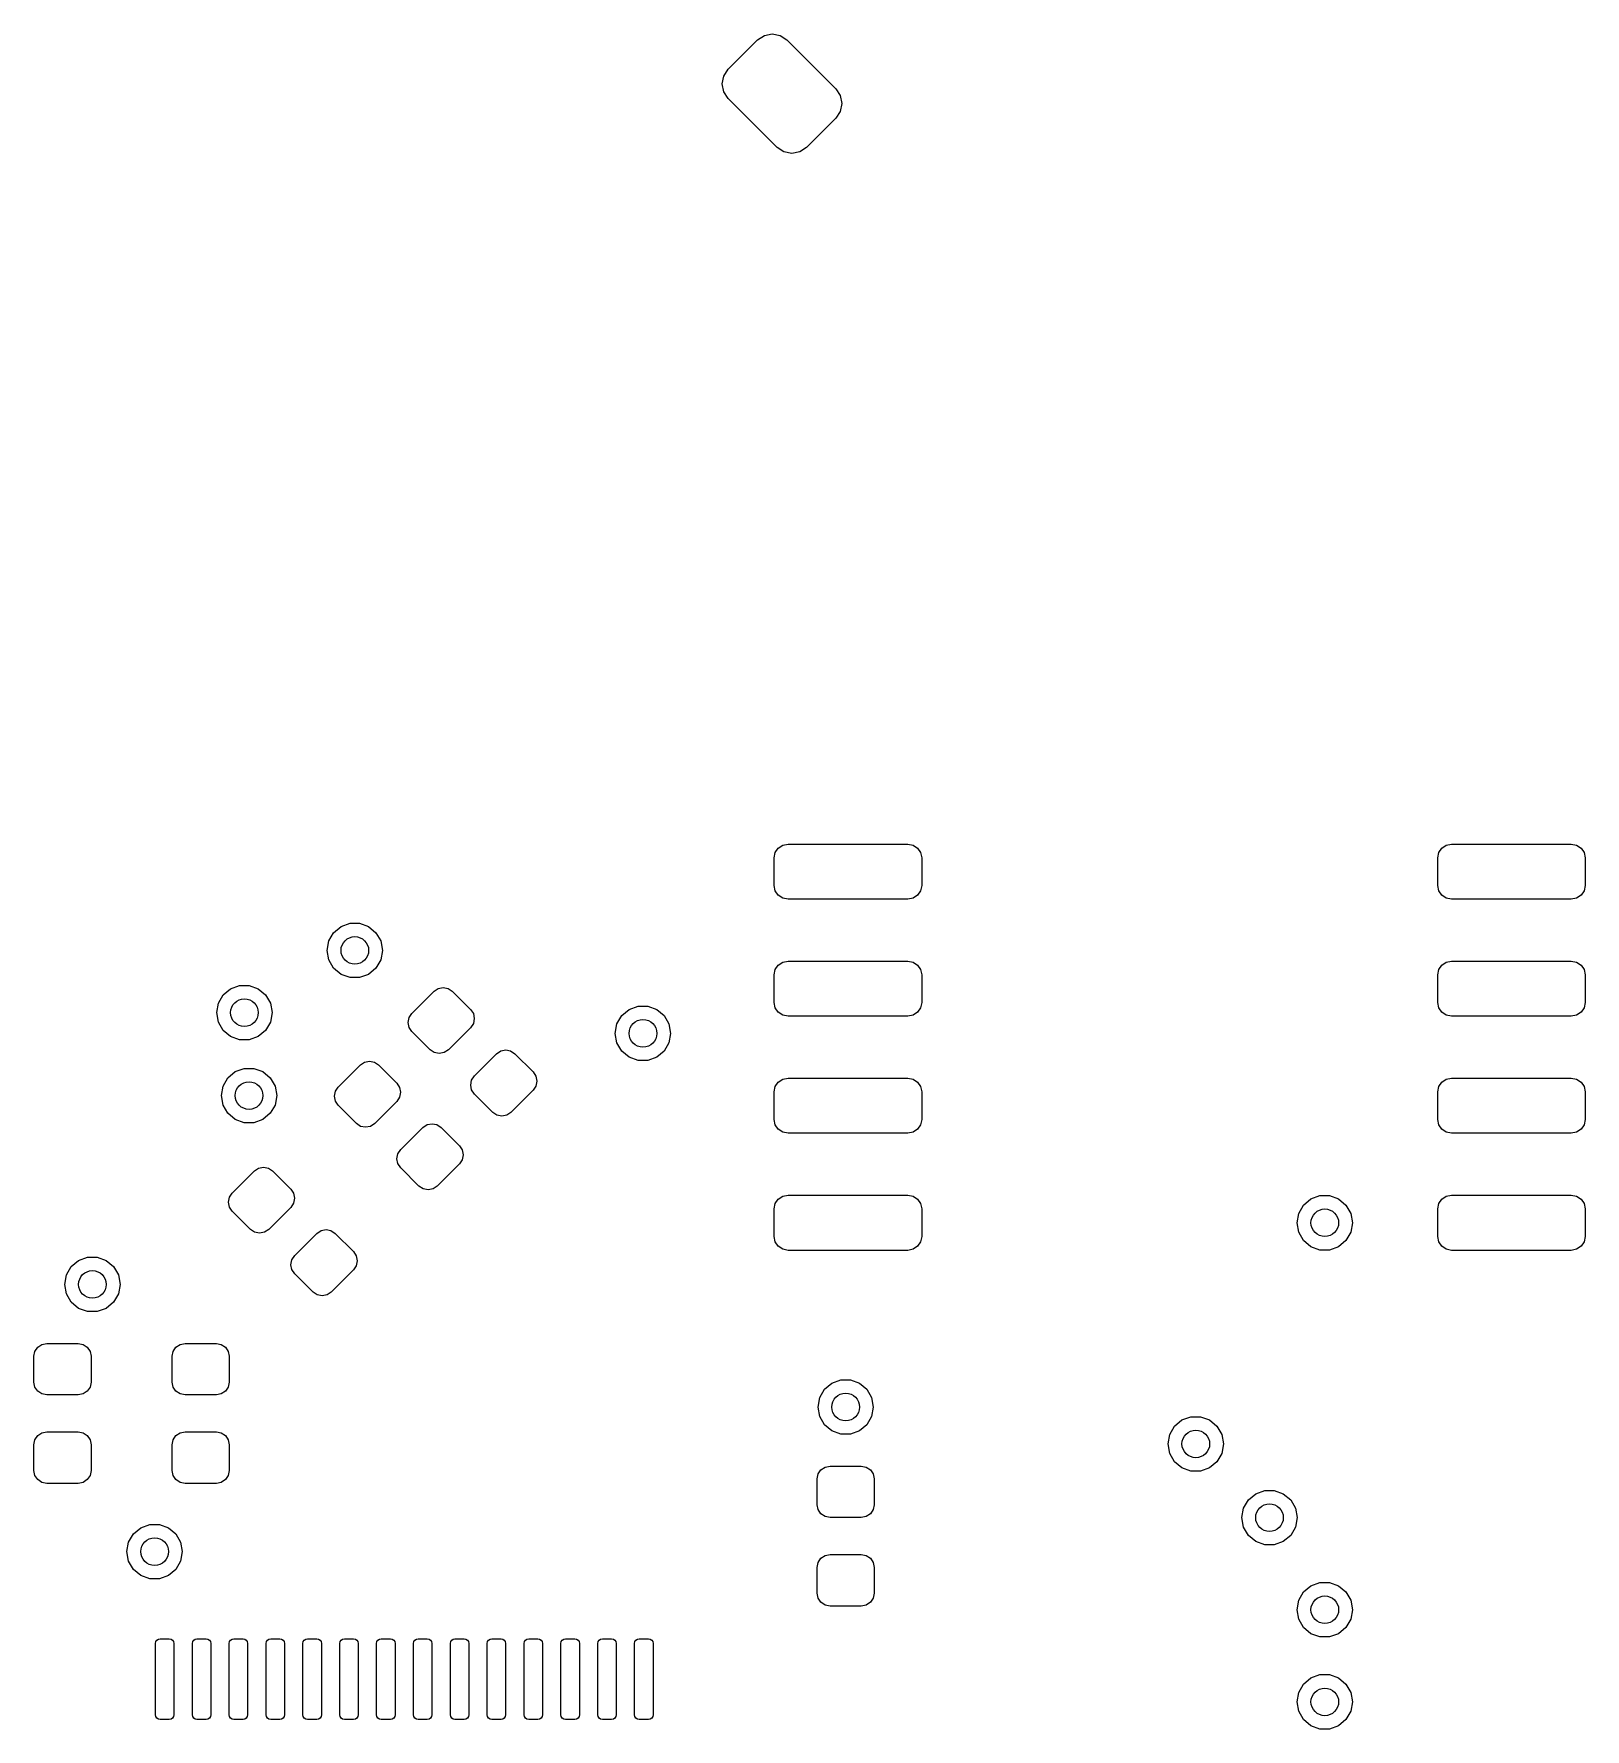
# Model space of a CAD drawing. Extents: x 101 to 518, y -308 to -134.
# Drawn here: x 456.2 to 473.03, y -221.39 to -202.99 of the extents above; entities that cross this region are included whole.
import ezdxf

# ---------------------------------------------------------------- set-up
doc = ezdxf.new("R2010")
doc.units = 0
doc.layers.add('BLACK', color=7, linetype='CONTINUOUS')

msp = doc.modelspace()

# ---------------------------------------------------------------- linework, layer by layer
at = {"layer": 'BLACK', "linetype": 'CONTINUOUS'}
for p, q in [((463.736128, -203.376174), (464.054326, -203.057976)), ((464.054326, -203.057976), (464.127321, -203.009202)), ((464.127321, -203.009202), (464.213425, -202.992075)), ((464.213425, -202.992075), (464.299529, -203.009202)), ((464.299529, -203.009202), (464.372524, -203.057976)), ((464.372524, -203.057976), (464.902854, -203.588306)), ((463.670227, -203.535273), (463.687354, -203.449169)), ((463.687354, -203.449169), (463.736128, -203.376174)), ((463.687354, -203.621377), (463.670227, -203.535273)), ((463.736128, -203.694372), (463.687354, -203.621377)), ((464.902854, -203.588306), (464.951628, -203.661301)), ((464.951628, -203.661301), (464.968755, -203.747405)), ((464.266458, -204.224702), (463.736128, -203.694372)), ((464.951628, -203.833509), (464.902854, -203.906504)), ((464.968755, -203.747405), (464.951628, -203.833509)), ((464.902854, -203.906504), (464.584656, -204.224702)), ((464.339453, -204.273476), (464.266458, -204.224702)), ((464.584656, -204.224702), (464.511661, -204.273476)), ((464.425557, -204.290603), (464.339453, -204.273476)), ((464.511661, -204.273476), (464.425557, -204.290603)), ((464.23474, -211.93526), (464.246158, -211.877857)), ((464.23474, -212.23526), (464.23474, -211.93526)), ((464.246158, -211.877857), (464.278674, -211.829194)), ((464.278674, -211.829194), (464.327337, -211.796678)), ((464.327337, -211.796678), (464.38474, -211.78526)), ((464.38474, -211.78526), (465.68474, -211.78526)), ((465.68474, -211.78526), (465.742143, -211.796678)), ((465.742143, -211.796678), (465.790806, -211.829194)), ((465.790806, -211.829194), (465.823322, -211.877857)), ((465.823322, -211.877857), (465.83474, -211.93526)), ((465.83474, -211.93526), (465.83474, -212.23526)), ((471.43474, -211.93526), (471.446158, -211.877857)), ((471.43474, -212.23526), (471.43474, -211.93526)), ((471.446158, -211.877857), (471.478674, -211.829194)), ((471.478674, -211.829194), (471.527337, -211.796678)), ((471.527337, -211.796678), (471.58474, -211.78526)), ((471.58474, -211.78526), (472.88474, -211.78526)), ((472.88474, -211.78526), (472.942143, -211.796678)), ((472.942143, -211.796678), (472.990806, -211.829194)), ((472.990806, -211.829194), (473.023322, -211.877857)), ((473.023322, -211.877857), (473.03474, -211.93526)), ((473.03474, -211.93526), (473.03474, -212.23526)), ((464.246158, -212.292663), (464.23474, -212.23526)), ((464.278674, -212.341326), (464.246158, -212.292663)), ((465.823322, -212.292663), (465.790806, -212.341326)), ((465.83474, -212.23526), (465.823322, -212.292663)), ((471.446158, -212.292663), (471.43474, -212.23526)), ((471.478674, -212.341326), (471.446158, -212.292663)), ((473.023322, -212.292663), (472.990806, -212.341326)), ((473.03474, -212.23526), (473.023322, -212.292663)), ((464.327337, -212.373842), (464.278674, -212.341326)), ((464.38474, -212.38526), (464.327337, -212.373842)), ((465.68474, -212.38526), (464.38474, -212.38526)), ((465.742143, -212.373842), (465.68474, -212.38526)), ((465.790806, -212.341326), (465.742143, -212.373842)), ((471.527337, -212.373842), (471.478674, -212.341326)), ((471.58474, -212.38526), (471.527337, -212.373842)), ((472.88474, -212.38526), (471.58474, -212.38526)), ((472.942143, -212.373842), (472.88474, -212.38526)), ((472.990806, -212.341326), (472.942143, -212.373842)), ((459.452835, -212.747424), (459.532648, -212.680452)), ((459.532648, -212.680452), (459.630554, -212.644818)), ((459.630554, -212.644818), (459.734742, -212.644818)), ((459.734742, -212.644818), (459.832648, -212.680452)), ((459.832648, -212.680452), (459.912461, -212.747424)), ((459.382648, -212.94026), (459.40074, -212.837654)), ((459.40074, -212.837654), (459.452835, -212.747424)), ((459.912461, -212.747424), (459.964556, -212.837654)), ((459.964556, -212.837654), (459.982648, -212.94026)), ((459.40074, -213.042866), (459.382648, -212.94026)), ((459.452835, -213.133096), (459.40074, -213.042866)), ((459.964556, -213.042866), (459.912461, -213.133096)), ((459.982648, -212.94026), (459.964556, -213.042866)), ((464.278674, -213.099194), (464.327337, -213.066678)), ((464.327337, -213.066678), (464.38474, -213.05526)), ((464.38474, -213.05526), (465.68474, -213.05526)), ((465.68474, -213.05526), (465.742143, -213.066678)), ((465.742143, -213.066678), (465.790806, -213.099194)), ((471.478674, -213.099194), (471.527337, -213.066678)), ((471.527337, -213.066678), (471.58474, -213.05526)), ((471.58474, -213.05526), (472.88474, -213.05526)), ((472.88474, -213.05526), (472.942143, -213.066678)), ((472.942143, -213.066678), (472.990806, -213.099194)), ((459.532648, -213.200068), (459.452835, -213.133096)), ((459.630554, -213.235702), (459.532648, -213.200068)), ((459.734742, -213.235702), (459.630554, -213.235702)), ((459.832648, -213.200068), (459.734742, -213.235702)), ((459.912461, -213.133096), (459.832648, -213.200068)), ((464.23474, -213.20526), (464.246158, -213.147857)), ((464.23474, -213.50526), (464.23474, -213.20526)), ((464.246158, -213.147857), (464.278674, -213.099194)), ((465.790806, -213.099194), (465.823322, -213.147857)), ((465.823322, -213.147857), (465.83474, -213.20526)), ((465.83474, -213.20526), (465.83474, -213.50526)), ((471.43474, -213.20526), (471.446158, -213.147857)), ((471.43474, -213.50526), (471.43474, -213.20526)), ((471.446158, -213.147857), (471.478674, -213.099194)), ((472.990806, -213.099194), (473.023322, -213.147857)), ((473.023322, -213.147857), (473.03474, -213.20526)), ((473.03474, -213.20526), (473.03474, -213.50526)), ((458.202832, -213.512654), (458.254927, -213.422424)), ((458.254927, -213.422424), (458.33474, -213.355452)), ((458.33474, -213.355452), (458.432646, -213.319818)), ((458.432646, -213.319818), (458.536834, -213.319818)), ((458.536834, -213.319818), (458.63474, -213.355452)), ((458.63474, -213.355452), (458.714553, -213.422424)), ((458.714553, -213.422424), (458.766648, -213.512654)), ((460.302131, -213.623067), (460.542547, -213.382651)), ((460.542547, -213.382651), (460.587967, -213.352303)), ((460.587967, -213.352303), (460.641542, -213.341646)), ((460.641542, -213.341646), (460.695118, -213.352303)), ((460.695118, -213.352303), (460.740537, -213.382651)), ((460.740537, -213.382651), (460.938527, -213.580641)), ((458.18474, -213.61526), (458.202832, -213.512654)), ((458.202832, -213.717866), (458.18474, -213.61526)), ((458.766648, -213.512654), (458.78474, -213.61526)), ((458.78474, -213.61526), (458.766648, -213.717866)), ((460.938527, -213.580641), (460.968875, -213.62606)), ((462.579927, -213.647424), (462.65974, -213.580452)), ((462.65974, -213.580452), (462.757646, -213.544818)), ((462.757646, -213.544818), (462.861834, -213.544818)), ((462.861834, -213.544818), (462.95974, -213.580452)), ((462.95974, -213.580452), (463.039553, -213.647424)), ((464.246158, -213.562663), (464.23474, -213.50526)), ((464.278674, -213.611326), (464.246158, -213.562663)), ((464.327337, -213.643842), (464.278674, -213.611326)), ((465.790806, -213.611326), (465.742143, -213.643842)), ((465.823322, -213.562663), (465.790806, -213.611326)), ((465.83474, -213.50526), (465.823322, -213.562663)), ((471.446158, -213.562663), (471.43474, -213.50526)), ((471.478674, -213.611326), (471.446158, -213.562663)), ((471.527337, -213.643842), (471.478674, -213.611326)), ((472.990806, -213.611326), (472.942143, -213.643842)), ((473.023322, -213.562663), (472.990806, -213.611326)), ((473.03474, -213.50526), (473.023322, -213.562663)), ((458.254927, -213.808096), (458.202832, -213.717866)), ((458.766648, -213.717866), (458.714553, -213.808096)), ((460.261126, -213.722062), (460.271783, -213.668487)), ((460.271783, -213.775638), (460.261126, -213.722062)), ((460.271783, -213.668487), (460.302131, -213.623067)), ((460.302131, -213.821057), (460.271783, -213.775638)), ((460.938527, -213.778631), (460.698111, -214.019047)), ((460.968875, -213.733211), (460.938527, -213.778631)), ((460.968875, -213.62606), (460.979532, -213.679636)), ((460.979532, -213.679636), (460.968875, -213.733211)), ((462.50974, -213.84026), (462.527832, -213.737654)), ((462.527832, -213.737654), (462.579927, -213.647424)), ((463.039553, -213.647424), (463.091648, -213.737654)), ((463.091648, -213.737654), (463.10974, -213.84026)), ((464.38474, -213.65526), (464.327337, -213.643842)), ((465.68474, -213.65526), (464.38474, -213.65526)), ((465.742143, -213.643842), (465.68474, -213.65526)), ((471.58474, -213.65526), (471.527337, -213.643842)), ((472.88474, -213.65526), (471.58474, -213.65526)), ((472.942143, -213.643842), (472.88474, -213.65526)), ((458.33474, -213.875068), (458.254927, -213.808096)), ((458.432646, -213.910702), (458.33474, -213.875068)), ((458.536834, -213.910702), (458.432646, -213.910702)), ((458.63474, -213.875068), (458.536834, -213.910702)), ((458.714553, -213.808096), (458.63474, -213.875068)), ((460.500121, -214.019047), (460.302131, -213.821057)), ((462.527832, -213.942866), (462.50974, -213.84026)), ((462.579927, -214.033096), (462.527832, -213.942866)), ((463.091648, -213.942866), (463.039553, -214.033096)), ((463.10974, -213.84026), (463.091648, -213.942866)), ((459.742547, -214.182651), (459.787967, -214.152303)), ((459.787967, -214.152303), (459.841542, -214.141646)), ((459.841542, -214.141646), (459.895118, -214.152303)), ((459.895118, -214.152303), (459.940537, -214.182651)), ((460.54554, -214.049395), (460.500121, -214.019047)), ((460.599116, -214.060052), (460.54554, -214.049395)), ((460.652691, -214.049395), (460.599116, -214.060052)), ((460.698111, -214.019047), (460.652691, -214.049395)), ((460.980953, -214.301889), (461.221369, -214.061473)), ((461.221369, -214.061473), (461.266789, -214.031125)), ((461.266789, -214.031125), (461.320364, -214.020468)), ((461.320364, -214.020468), (461.37394, -214.031125)), ((461.37394, -214.031125), (461.419359, -214.061473)), ((461.419359, -214.061473), (461.617349, -214.259463)), ((462.65974, -214.100068), (462.579927, -214.033096)), ((462.757646, -214.135702), (462.65974, -214.100068)), ((462.861834, -214.135702), (462.757646, -214.135702)), ((462.95974, -214.100068), (462.861834, -214.135702)), ((463.039553, -214.033096), (462.95974, -214.100068)), ((458.252832, -214.412654), (458.304927, -214.322424)), ((458.304927, -214.322424), (458.38474, -214.255452)), ((458.38474, -214.255452), (458.482646, -214.219818)), ((458.482646, -214.219818), (458.586834, -214.219818)), ((458.586834, -214.219818), (458.68474, -214.255452)), ((458.68474, -214.255452), (458.764553, -214.322424)), ((458.764553, -214.322424), (458.816648, -214.412654)), ((459.502131, -214.423067), (459.742547, -214.182651)), ((459.940537, -214.182651), (460.138527, -214.380641)), ((460.939948, -214.400884), (460.950605, -214.347309)), ((460.950605, -214.347309), (460.980953, -214.301889)), ((461.617349, -214.259463), (461.647697, -214.304882)), ((461.647697, -214.304882), (461.658354, -214.358458)), ((464.278674, -214.369194), (464.327337, -214.336678)), ((464.327337, -214.336678), (464.38474, -214.32526)), ((464.38474, -214.32526), (465.68474, -214.32526)), ((465.68474, -214.32526), (465.742143, -214.336678)), ((465.742143, -214.336678), (465.790806, -214.369194)), ((471.478674, -214.369194), (471.527337, -214.336678)), ((471.527337, -214.336678), (471.58474, -214.32526)), ((471.58474, -214.32526), (472.88474, -214.32526)), ((472.88474, -214.32526), (472.942143, -214.336678)), ((472.942143, -214.336678), (472.990806, -214.369194)), ((458.23474, -214.51526), (458.252832, -214.412654)), ((458.252832, -214.617866), (458.23474, -214.51526)), ((458.816648, -214.412654), (458.83474, -214.51526)), ((458.83474, -214.51526), (458.816648, -214.617866)), ((459.461126, -214.522062), (459.471783, -214.468487)), ((459.471783, -214.575638), (459.461126, -214.522062)), ((459.471783, -214.468487), (459.502131, -214.423067)), ((460.138527, -214.380641), (460.168875, -214.42606)), ((460.168875, -214.533211), (460.138527, -214.578631)), ((460.168875, -214.42606), (460.179532, -214.479636)), ((460.179532, -214.479636), (460.168875, -214.533211)), ((460.950605, -214.45446), (460.939948, -214.400884)), ((460.980953, -214.499879), (460.950605, -214.45446)), ((461.178943, -214.697869), (460.980953, -214.499879)), ((461.617349, -214.457453), (461.376933, -214.697869)), ((461.647697, -214.412033), (461.617349, -214.457453)), ((461.658354, -214.358458), (461.647697, -214.412033)), ((464.23474, -214.47526), (464.246158, -214.417857)), ((464.23474, -214.77526), (464.23474, -214.47526)), ((464.246158, -214.417857), (464.278674, -214.369194)), ((465.790806, -214.369194), (465.823322, -214.417857)), ((465.823322, -214.417857), (465.83474, -214.47526)), ((465.83474, -214.47526), (465.83474, -214.77526)), ((471.43474, -214.47526), (471.446158, -214.417857)), ((471.43474, -214.77526), (471.43474, -214.47526)), ((471.446158, -214.417857), (471.478674, -214.369194)), ((472.990806, -214.369194), (473.023322, -214.417857)), ((473.023322, -214.417857), (473.03474, -214.47526)), ((473.03474, -214.47526), (473.03474, -214.77526)), ((458.304927, -214.708096), (458.252832, -214.617866)), ((458.38474, -214.775068), (458.304927, -214.708096)), ((458.764553, -214.708096), (458.68474, -214.775068)), ((458.816648, -214.617866), (458.764553, -214.708096)), ((459.502131, -214.621057), (459.471783, -214.575638)), ((459.700121, -214.819047), (459.502131, -214.621057)), ((460.138527, -214.578631), (459.898111, -214.819047)), ((461.224362, -214.728217), (461.178943, -214.697869)), ((461.376933, -214.697869), (461.331513, -214.728217)), ((458.482646, -214.810702), (458.38474, -214.775068)), ((458.586834, -214.810702), (458.482646, -214.810702)), ((458.68474, -214.775068), (458.586834, -214.810702)), ((459.74554, -214.849395), (459.700121, -214.819047)), ((459.799116, -214.860052), (459.74554, -214.849395)), ((459.852691, -214.849395), (459.799116, -214.860052)), ((459.898111, -214.819047), (459.852691, -214.849395)), ((460.180953, -215.101889), (460.421369, -214.861473)), ((460.421369, -214.861473), (460.466789, -214.831125)), ((460.466789, -214.831125), (460.520364, -214.820468)), ((460.520364, -214.820468), (460.57394, -214.831125)), ((460.57394, -214.831125), (460.619359, -214.861473)), ((460.619359, -214.861473), (460.817349, -215.059463)), ((461.277938, -214.738874), (461.224362, -214.728217)), ((461.331513, -214.728217), (461.277938, -214.738874)), ((464.246158, -214.832663), (464.23474, -214.77526)), ((464.278674, -214.881326), (464.246158, -214.832663)), ((464.327337, -214.913842), (464.278674, -214.881326)), ((465.790806, -214.881326), (465.742143, -214.913842)), ((465.823322, -214.832663), (465.790806, -214.881326)), ((465.83474, -214.77526), (465.823322, -214.832663)), ((471.446158, -214.832663), (471.43474, -214.77526)), ((471.478674, -214.881326), (471.446158, -214.832663)), ((471.527337, -214.913842), (471.478674, -214.881326)), ((472.990806, -214.881326), (472.942143, -214.913842)), ((473.023322, -214.832663), (472.990806, -214.881326)), ((473.03474, -214.77526), (473.023322, -214.832663)), ((460.817349, -215.059463), (460.847697, -215.104882)), ((464.38474, -214.92526), (464.327337, -214.913842)), ((465.68474, -214.92526), (464.38474, -214.92526)), ((465.742143, -214.913842), (465.68474, -214.92526)), ((471.58474, -214.92526), (471.527337, -214.913842)), ((472.88474, -214.92526), (471.58474, -214.92526)), ((472.942143, -214.913842), (472.88474, -214.92526)), ((460.139948, -215.200884), (460.150605, -215.147309)), ((460.150605, -215.25446), (460.139948, -215.200884)), ((460.150605, -215.147309), (460.180953, -215.101889)), ((460.180953, -215.299879), (460.150605, -215.25446)), ((460.817349, -215.257453), (460.576933, -215.497869)), ((460.847697, -215.212033), (460.817349, -215.257453)), ((460.847697, -215.104882), (460.858354, -215.158458)), ((460.858354, -215.158458), (460.847697, -215.212033)), ((458.352131, -215.573067), (458.592547, -215.332651)), ((458.592547, -215.332651), (458.637967, -215.302303)), ((458.637967, -215.302303), (458.691542, -215.291646)), ((458.691542, -215.291646), (458.745118, -215.302303)), ((458.745118, -215.302303), (458.790537, -215.332651)), ((458.790537, -215.332651), (458.988527, -215.530641)), ((460.378943, -215.497869), (460.180953, -215.299879)), ((458.311126, -215.672062), (458.321783, -215.618487)), ((458.321783, -215.618487), (458.352131, -215.573067)), ((458.988527, -215.530641), (459.018875, -215.57606)), ((459.018875, -215.57606), (459.029532, -215.629636)), ((459.029532, -215.629636), (459.018875, -215.683211)), ((460.424362, -215.528217), (460.378943, -215.497869)), ((460.477938, -215.538874), (460.424362, -215.528217)), ((460.531513, -215.528217), (460.477938, -215.538874)), ((460.576933, -215.497869), (460.531513, -215.528217)), ((464.246158, -215.687857), (464.278674, -215.639194)), ((464.278674, -215.639194), (464.327337, -215.606678)), ((464.327337, -215.606678), (464.38474, -215.59526)), ((464.38474, -215.59526), (465.68474, -215.59526)), ((465.68474, -215.59526), (465.742143, -215.606678)), ((465.742143, -215.606678), (465.790806, -215.639194)), ((465.790806, -215.639194), (465.823322, -215.687857)), ((469.979927, -215.703475), (470.05974, -215.636503)), ((470.05974, -215.636503), (470.157646, -215.600869)), ((470.157646, -215.600869), (470.261834, -215.600869)), ((470.261834, -215.600869), (470.35974, -215.636503)), ((470.35974, -215.636503), (470.439553, -215.703475)), ((471.446158, -215.687857), (471.478674, -215.639194)), ((471.478674, -215.639194), (471.527337, -215.606678)), ((471.527337, -215.606678), (471.58474, -215.59526)), ((471.58474, -215.59526), (472.88474, -215.59526)), ((472.88474, -215.59526), (472.942143, -215.606678)), ((472.942143, -215.606678), (472.990806, -215.639194)), ((472.990806, -215.639194), (473.023322, -215.687857)), ((458.321783, -215.725638), (458.311126, -215.672062)), ((458.352131, -215.771057), (458.321783, -215.725638)), ((458.550121, -215.969047), (458.352131, -215.771057)), ((458.988527, -215.728631), (458.748111, -215.969047)), ((459.018875, -215.683211), (458.988527, -215.728631)), ((464.23474, -215.74526), (464.246158, -215.687857)), ((464.23474, -216.04526), (464.23474, -215.74526)), ((465.823322, -215.687857), (465.83474, -215.74526)), ((465.83474, -215.74526), (465.83474, -216.04526)), ((469.90974, -215.896311), (469.927832, -215.793705)), ((469.927832, -215.793705), (469.979927, -215.703475)), ((470.439553, -215.703475), (470.491648, -215.793705)), ((470.491648, -215.793705), (470.50974, -215.896311)), ((471.43474, -215.74526), (471.446158, -215.687857)), ((471.43474, -216.04526), (471.43474, -215.74526)), ((473.023322, -215.687857), (473.03474, -215.74526)), ((473.03474, -215.74526), (473.03474, -216.04526)), ((458.59554, -215.999395), (458.550121, -215.969047)), ((458.649116, -216.010052), (458.59554, -215.999395)), ((458.702691, -215.999395), (458.649116, -216.010052)), ((458.748111, -215.969047), (458.702691, -215.999395)), ((459.030953, -216.251889), (459.271369, -216.011473)), ((459.271369, -216.011473), (459.316789, -215.981125)), ((459.316789, -215.981125), (459.370364, -215.970468)), ((459.370364, -215.970468), (459.42394, -215.981125)), ((459.42394, -215.981125), (459.469359, -216.011473)), ((459.469359, -216.011473), (459.667349, -216.209463)), ((469.927832, -215.998917), (469.90974, -215.896311)), ((469.979927, -216.089147), (469.927832, -215.998917)), ((470.491648, -215.998917), (470.439553, -216.089147)), ((470.50974, -215.896311), (470.491648, -215.998917)), ((464.246158, -216.102663), (464.23474, -216.04526)), ((464.278674, -216.151326), (464.246158, -216.102663)), ((464.327337, -216.183842), (464.278674, -216.151326)), ((464.38474, -216.19526), (464.327337, -216.183842)), ((465.68474, -216.19526), (464.38474, -216.19526)), ((465.742143, -216.183842), (465.68474, -216.19526)), ((465.790806, -216.151326), (465.742143, -216.183842)), ((465.823322, -216.102663), (465.790806, -216.151326)), ((465.83474, -216.04526), (465.823322, -216.102663)), ((470.05974, -216.156119), (469.979927, -216.089147)), ((470.157646, -216.191753), (470.05974, -216.156119)), ((470.261834, -216.191753), (470.157646, -216.191753)), ((470.35974, -216.156119), (470.261834, -216.191753)), ((470.439553, -216.089147), (470.35974, -216.156119)), ((471.446158, -216.102663), (471.43474, -216.04526)), ((471.478674, -216.151326), (471.446158, -216.102663)), ((471.527337, -216.183842), (471.478674, -216.151326)), ((471.58474, -216.19526), (471.527337, -216.183842)), ((472.88474, -216.19526), (471.58474, -216.19526)), ((472.942143, -216.183842), (472.88474, -216.19526)), ((472.990806, -216.151326), (472.942143, -216.183842)), ((473.023322, -216.102663), (472.990806, -216.151326)), ((473.03474, -216.04526), (473.023322, -216.102663)), ((456.552832, -216.462654), (456.604927, -216.372424)), ((456.604927, -216.372424), (456.68474, -216.305452)), ((456.68474, -216.305452), (456.782646, -216.269818)), ((456.782646, -216.269818), (456.886834, -216.269818)), ((456.886834, -216.269818), (456.98474, -216.305452)), ((456.98474, -216.305452), (457.064553, -216.372424)), ((457.064553, -216.372424), (457.116648, -216.462654)), ((458.989948, -216.350884), (459.000605, -216.297309)), ((459.000605, -216.40446), (458.989948, -216.350884)), ((459.000605, -216.297309), (459.030953, -216.251889)), ((459.667349, -216.209463), (459.697697, -216.254882)), ((459.697697, -216.362033), (459.667349, -216.407453)), ((459.697697, -216.254882), (459.708354, -216.308458)), ((459.708354, -216.308458), (459.697697, -216.362033)), ((456.53474, -216.56526), (456.552832, -216.462654)), ((457.116648, -216.462654), (457.13474, -216.56526)), ((459.030953, -216.449879), (459.000605, -216.40446)), ((459.228943, -216.647869), (459.030953, -216.449879)), ((459.667349, -216.407453), (459.426933, -216.647869)), ((456.552832, -216.667866), (456.53474, -216.56526)), ((456.604927, -216.758096), (456.552832, -216.667866)), ((457.116648, -216.667866), (457.064553, -216.758096)), ((457.13474, -216.56526), (457.116648, -216.667866)), ((459.274362, -216.678217), (459.228943, -216.647869)), ((459.327938, -216.688874), (459.274362, -216.678217)), ((459.381513, -216.678217), (459.327938, -216.688874)), ((459.426933, -216.647869), (459.381513, -216.678217)), ((456.68474, -216.825068), (456.604927, -216.758096)), ((456.782646, -216.860702), (456.68474, -216.825068)), ((456.886834, -216.860702), (456.782646, -216.860702)), ((456.98474, -216.825068), (456.886834, -216.860702)), ((457.064553, -216.758096), (456.98474, -216.825068)), ((456.19974, -217.34526), (456.210397, -217.291684)), ((456.210397, -217.291684), (456.240745, -217.246265)), ((456.240745, -217.246265), (456.286164, -217.215917)), ((456.286164, -217.215917), (456.33974, -217.20526)), ((456.33974, -217.20526), (456.67974, -217.20526)), ((456.67974, -217.20526), (456.733316, -217.215917)), ((456.733316, -217.215917), (456.778735, -217.246265)), ((456.778735, -217.246265), (456.809083, -217.291684)), ((456.809083, -217.291684), (456.81974, -217.34526)), ((457.69974, -217.34526), (457.710397, -217.291684)), ((457.710397, -217.291684), (457.740745, -217.246265)), ((457.740745, -217.246265), (457.786164, -217.215917)), ((457.786164, -217.215917), (457.83974, -217.20526)), ((457.83974, -217.20526), (458.17974, -217.20526)), ((458.17974, -217.20526), (458.233316, -217.215917)), ((458.233316, -217.215917), (458.278735, -217.246265)), ((458.278735, -217.246265), (458.309083, -217.291684)), ((458.309083, -217.291684), (458.31974, -217.34526)), ((456.19974, -217.62526), (456.19974, -217.34526)), ((456.81974, -217.34526), (456.81974, -217.62526)), ((457.69974, -217.62526), (457.69974, -217.34526)), ((458.31974, -217.34526), (458.31974, -217.62526)), ((456.210397, -217.678836), (456.19974, -217.62526)), ((456.81974, -217.62526), (456.809083, -217.678836)), ((457.710397, -217.678836), (457.69974, -217.62526)), ((458.31974, -217.62526), (458.309083, -217.678836)), ((464.779927, -217.703475), (464.85974, -217.636503)), ((464.85974, -217.636503), (464.957646, -217.600869)), ((464.957646, -217.600869), (465.061834, -217.600869)), ((465.061834, -217.600869), (465.15974, -217.636503)), ((465.15974, -217.636503), (465.239553, -217.703475)), ((456.240745, -217.724255), (456.210397, -217.678836)), ((456.286164, -217.754603), (456.240745, -217.724255)), ((456.33974, -217.76526), (456.286164, -217.754603)), ((456.67974, -217.76526), (456.33974, -217.76526)), ((456.733316, -217.754603), (456.67974, -217.76526)), ((456.778735, -217.724255), (456.733316, -217.754603)), ((456.809083, -217.678836), (456.778735, -217.724255)), ((457.740745, -217.724255), (457.710397, -217.678836)), ((457.786164, -217.754603), (457.740745, -217.724255)), ((457.83974, -217.76526), (457.786164, -217.754603)), ((458.17974, -217.76526), (457.83974, -217.76526)), ((458.233316, -217.754603), (458.17974, -217.76526)), ((458.278735, -217.724255), (458.233316, -217.754603)), ((458.309083, -217.678836), (458.278735, -217.724255)), ((464.70974, -217.896311), (464.727832, -217.793705)), ((464.727832, -217.793705), (464.779927, -217.703475)), ((465.239553, -217.703475), (465.291648, -217.793705)), ((465.291648, -217.793705), (465.30974, -217.896311)), ((464.727832, -217.998917), (464.70974, -217.896311)), ((464.779927, -218.089147), (464.727832, -217.998917)), ((465.291648, -217.998917), (465.239553, -218.089147)), ((465.30974, -217.896311), (465.291648, -217.998917)), ((468.65974, -218.036503), (468.757646, -218.000869)), ((468.757646, -218.000869), (468.861834, -218.000869)), ((468.861834, -218.000869), (468.95974, -218.036503)), ((456.210397, -218.251684), (456.240745, -218.206265)), ((456.240745, -218.206265), (456.286164, -218.175917)), ((456.286164, -218.175917), (456.33974, -218.16526)), ((456.33974, -218.16526), (456.67974, -218.16526)), ((456.67974, -218.16526), (456.733316, -218.175917)), ((456.733316, -218.175917), (456.778735, -218.206265)), ((456.778735, -218.206265), (456.809083, -218.251684)), ((457.710397, -218.251684), (457.740745, -218.206265)), ((457.740745, -218.206265), (457.786164, -218.175917)), ((457.786164, -218.175917), (457.83974, -218.16526)), ((457.83974, -218.16526), (458.17974, -218.16526)), ((458.17974, -218.16526), (458.233316, -218.175917)), ((458.233316, -218.175917), (458.278735, -218.206265)), ((458.278735, -218.206265), (458.309083, -218.251684)), ((464.85974, -218.156119), (464.779927, -218.089147)), ((464.957646, -218.191753), (464.85974, -218.156119)), ((465.061834, -218.191753), (464.957646, -218.191753)), ((465.15974, -218.156119), (465.061834, -218.191753)), ((465.239553, -218.089147), (465.15974, -218.156119)), ((468.50974, -218.296311), (468.527832, -218.193705)), ((468.527832, -218.193705), (468.579927, -218.103475)), ((468.579927, -218.103475), (468.65974, -218.036503)), ((468.95974, -218.036503), (469.039553, -218.103475)), ((469.039553, -218.103475), (469.091648, -218.193705)), ((469.091648, -218.193705), (469.10974, -218.296311)), ((456.19974, -218.30526), (456.210397, -218.251684)), ((456.19974, -218.58526), (456.19974, -218.30526)), ((456.809083, -218.251684), (456.81974, -218.30526)), ((456.81974, -218.30526), (456.81974, -218.58526)), ((457.69974, -218.30526), (457.710397, -218.251684)), ((457.69974, -218.58526), (457.69974, -218.30526)), ((458.309083, -218.251684), (458.31974, -218.30526)), ((458.31974, -218.30526), (458.31974, -218.58526)), ((468.527832, -218.398917), (468.50974, -218.296311)), ((468.579927, -218.489147), (468.527832, -218.398917)), ((469.091648, -218.398917), (469.039553, -218.489147)), ((469.10974, -218.296311), (469.091648, -218.398917)), ((456.210397, -218.638836), (456.19974, -218.58526)), ((456.81974, -218.58526), (456.809083, -218.638836)), ((457.710397, -218.638836), (457.69974, -218.58526)), ((458.31974, -218.58526), (458.309083, -218.638836)), ((464.710397, -218.622735), (464.740745, -218.577316)), ((464.740745, -218.577316), (464.786164, -218.546968)), ((464.786164, -218.546968), (464.83974, -218.536311)), ((464.83974, -218.536311), (465.17974, -218.536311)), ((465.17974, -218.536311), (465.233316, -218.546968)), ((465.233316, -218.546968), (465.278735, -218.577316)), ((465.278735, -218.577316), (465.309083, -218.622735)), ((468.65974, -218.556119), (468.579927, -218.489147)), ((468.757646, -218.591753), (468.65974, -218.556119)), ((468.95974, -218.556119), (468.861834, -218.591753)), ((469.039553, -218.489147), (468.95974, -218.556119)), ((456.240745, -218.684255), (456.210397, -218.638836)), ((456.286164, -218.714603), (456.240745, -218.684255)), ((456.33974, -218.72526), (456.286164, -218.714603)), ((456.67974, -218.72526), (456.33974, -218.72526)), ((456.733316, -218.714603), (456.67974, -218.72526)), ((456.778735, -218.684255), (456.733316, -218.714603)), ((456.809083, -218.638836), (456.778735, -218.684255)), ((457.740745, -218.684255), (457.710397, -218.638836)), ((457.786164, -218.714603), (457.740745, -218.684255)), ((457.83974, -218.72526), (457.786164, -218.714603)), ((458.17974, -218.72526), (457.83974, -218.72526)), ((458.233316, -218.714603), (458.17974, -218.72526)), ((458.278735, -218.684255), (458.233316, -218.714603)), ((458.309083, -218.638836), (458.278735, -218.684255)), ((464.69974, -218.676311), (464.710397, -218.622735)), ((464.69974, -218.956311), (464.69974, -218.676311)), ((465.309083, -218.622735), (465.31974, -218.676311)), ((465.31974, -218.676311), (465.31974, -218.956311)), ((468.861834, -218.591753), (468.757646, -218.591753)), ((469.327832, -218.993705), (469.379927, -218.903475)), ((469.379927, -218.903475), (469.45974, -218.836503)), ((469.45974, -218.836503), (469.557646, -218.800869)), ((469.557646, -218.800869), (469.661834, -218.800869)), ((469.661834, -218.800869), (469.75974, -218.836503)), ((469.75974, -218.836503), (469.839553, -218.903475)), ((469.839553, -218.903475), (469.891648, -218.993705)), ((464.710397, -219.009887), (464.69974, -218.956311)), ((464.740745, -219.055306), (464.710397, -219.009887)), ((464.786164, -219.085654), (464.740745, -219.055306)), ((464.83974, -219.096311), (464.786164, -219.085654)), ((465.17974, -219.096311), (464.83974, -219.096311)), ((465.233316, -219.085654), (465.17974, -219.096311)), ((465.278735, -219.055306), (465.233316, -219.085654)), ((465.309083, -219.009887), (465.278735, -219.055306)), ((465.31974, -218.956311), (465.309083, -219.009887)), ((469.30974, -219.096311), (469.327832, -218.993705)), ((469.327832, -219.198917), (469.30974, -219.096311)), ((469.891648, -218.993705), (469.90974, -219.096311)), ((469.90974, -219.096311), (469.891648, -219.198917)), ((457.227832, -219.362654), (457.279927, -219.272424)), ((457.279927, -219.272424), (457.35974, -219.205452)), ((457.35974, -219.205452), (457.457646, -219.169818)), ((457.457646, -219.169818), (457.561834, -219.169818)), ((457.561834, -219.169818), (457.65974, -219.205452)), ((457.65974, -219.205452), (457.739553, -219.272424)), ((457.739553, -219.272424), (457.791648, -219.362654)), ((469.379927, -219.289147), (469.327832, -219.198917)), ((469.45974, -219.356119), (469.379927, -219.289147)), ((469.839553, -219.289147), (469.75974, -219.356119)), ((469.891648, -219.198917), (469.839553, -219.289147)), ((457.20974, -219.46526), (457.227832, -219.362654)), ((457.227832, -219.567866), (457.20974, -219.46526)), ((457.791648, -219.362654), (457.80974, -219.46526)), ((457.80974, -219.46526), (457.791648, -219.567866)), ((464.740745, -219.537316), (464.786164, -219.506968)), ((464.786164, -219.506968), (464.83974, -219.496311)), ((464.83974, -219.496311), (465.17974, -219.496311)), ((465.17974, -219.496311), (465.233316, -219.506968)), ((465.233316, -219.506968), (465.278735, -219.537316)), ((469.557646, -219.391753), (469.45974, -219.356119)), ((469.661834, -219.391753), (469.557646, -219.391753)), ((469.75974, -219.356119), (469.661834, -219.391753)), ((457.279927, -219.658096), (457.227832, -219.567866)), ((457.35974, -219.725068), (457.279927, -219.658096)), ((457.739553, -219.658096), (457.65974, -219.725068)), ((457.791648, -219.567866), (457.739553, -219.658096)), ((464.69974, -219.636311), (464.710397, -219.582735)), ((464.69974, -219.916311), (464.69974, -219.636311)), ((464.710397, -219.582735), (464.740745, -219.537316)), ((465.278735, -219.537316), (465.309083, -219.582735)), ((465.309083, -219.582735), (465.31974, -219.636311)), ((465.31974, -219.636311), (465.31974, -219.916311)), ((457.457646, -219.760702), (457.35974, -219.725068)), ((457.561834, -219.760702), (457.457646, -219.760702)), ((457.65974, -219.725068), (457.561834, -219.760702)), ((469.979927, -219.903475), (470.05974, -219.836503)), ((470.05974, -219.836503), (470.157646, -219.800869)), ((470.157646, -219.800869), (470.261834, -219.800869)), ((470.261834, -219.800869), (470.35974, -219.836503)), ((470.35974, -219.836503), (470.439553, -219.903475)), ((464.710397, -219.969887), (464.69974, -219.916311)), ((464.740745, -220.015306), (464.710397, -219.969887)), ((464.786164, -220.045654), (464.740745, -220.015306)), ((464.83974, -220.056311), (464.786164, -220.045654)), ((465.17974, -220.056311), (464.83974, -220.056311)), ((465.233316, -220.045654), (465.17974, -220.056311)), ((465.278735, -220.015306), (465.233316, -220.045654)), ((465.309083, -219.969887), (465.278735, -220.015306)), ((465.31974, -219.916311), (465.309083, -219.969887)), ((469.90974, -220.096311), (469.927832, -219.993705)), ((469.927832, -219.993705), (469.979927, -219.903475)), ((470.439553, -219.903475), (470.491648, -219.993705)), ((470.491648, -219.993705), (470.50974, -220.096311)), ((469.927832, -220.198917), (469.90974, -220.096311)), ((469.979927, -220.289147), (469.927832, -220.198917)), ((470.491648, -220.198917), (470.439553, -220.289147)), ((470.50974, -220.096311), (470.491648, -220.198917)), ((457.523286, -220.442437), (457.534125, -220.426216)), ((457.534125, -220.426216), (457.550346, -220.415377)), ((457.550346, -220.415377), (457.56948, -220.411571)), ((457.56948, -220.411571), (457.66948, -220.411571)), ((457.66948, -220.411571), (457.688614, -220.415377)), ((457.688614, -220.415377), (457.704835, -220.426216)), ((457.704835, -220.426216), (457.715674, -220.442437)), ((457.923286, -220.442437), (457.934125, -220.426216)), ((457.934125, -220.426216), (457.950346, -220.415377)), ((457.950346, -220.415377), (457.96948, -220.411571)), ((457.96948, -220.411571), (458.06948, -220.411571)), ((458.06948, -220.411571), (458.088614, -220.415377)), ((458.088614, -220.415377), (458.104835, -220.426216)), ((458.104835, -220.426216), (458.115674, -220.442437)), ((458.323286, -220.442437), (458.334125, -220.426216)), ((458.334125, -220.426216), (458.350346, -220.415377)), ((458.350346, -220.415377), (458.36948, -220.411571)), ((458.36948, -220.411571), (458.46948, -220.411571)), ((458.46948, -220.411571), (458.488614, -220.415377)), ((458.488614, -220.415377), (458.504835, -220.426216)), ((458.504835, -220.426216), (458.515674, -220.442437)), ((458.723286, -220.442437), (458.734125, -220.426216)), ((458.734125, -220.426216), (458.750346, -220.415377)), ((458.750346, -220.415377), (458.76948, -220.411571)), ((458.76948, -220.411571), (458.86948, -220.411571)), ((458.86948, -220.411571), (458.888614, -220.415377)), ((458.888614, -220.415377), (458.904835, -220.426216)), ((458.904835, -220.426216), (458.915674, -220.442437)), ((459.123286, -220.442437), (459.134125, -220.426216)), ((459.134125, -220.426216), (459.150346, -220.415377)), ((459.150346, -220.415377), (459.16948, -220.411571)), ((459.16948, -220.411571), (459.26948, -220.411571)), ((459.26948, -220.411571), (459.288614, -220.415377)), ((459.288614, -220.415377), (459.304835, -220.426216)), ((459.304835, -220.426216), (459.315674, -220.442437)), ((459.523286, -220.442437), (459.534125, -220.426216)), ((459.534125, -220.426216), (459.550346, -220.415377)), ((459.550346, -220.415377), (459.56948, -220.411571)), ((459.56948, -220.411571), (459.66948, -220.411571)), ((459.66948, -220.411571), (459.688614, -220.415377)), ((459.688614, -220.415377), (459.704835, -220.426216)), ((459.704835, -220.426216), (459.715674, -220.442437)), ((459.923286, -220.442437), (459.934125, -220.426216)), ((459.934125, -220.426216), (459.950346, -220.415377)), ((459.950346, -220.415377), (459.96948, -220.411571)), ((459.96948, -220.411571), (460.06948, -220.411571)), ((460.06948, -220.411571), (460.088614, -220.415377)), ((460.088614, -220.415377), (460.104835, -220.426216)), ((460.104835, -220.426216), (460.115674, -220.442437)), ((460.323286, -220.442437), (460.334125, -220.426216)), ((460.334125, -220.426216), (460.350346, -220.415377)), ((460.350346, -220.415377), (460.36948, -220.411571)), ((460.36948, -220.411571), (460.46948, -220.411571)), ((460.46948, -220.411571), (460.488614, -220.415377)), ((460.488614, -220.415377), (460.504835, -220.426216)), ((460.504835, -220.426216), (460.515674, -220.442437)), ((460.723286, -220.442437), (460.734125, -220.426216)), ((460.734125, -220.426216), (460.750346, -220.415377)), ((460.750346, -220.415377), (460.76948, -220.411571)), ((460.76948, -220.411571), (460.86948, -220.411571)), ((460.86948, -220.411571), (460.888614, -220.415377)), ((460.888614, -220.415377), (460.904835, -220.426216)), ((460.904835, -220.426216), (460.915674, -220.442437)), ((461.123286, -220.442437), (461.134125, -220.426216)), ((461.134125, -220.426216), (461.150346, -220.415377)), ((461.150346, -220.415377), (461.16948, -220.411571)), ((461.16948, -220.411571), (461.26948, -220.411571)), ((461.26948, -220.411571), (461.288614, -220.415377)), ((461.288614, -220.415377), (461.304835, -220.426216)), ((461.304835, -220.426216), (461.315674, -220.442437)), ((461.523286, -220.442437), (461.534125, -220.426216)), ((461.534125, -220.426216), (461.550346, -220.415377)), ((461.550346, -220.415377), (461.56948, -220.411571)), ((461.56948, -220.411571), (461.66948, -220.411571)), ((461.66948, -220.411571), (461.688614, -220.415377)), ((461.688614, -220.415377), (461.704835, -220.426216)), ((461.704835, -220.426216), (461.715674, -220.442437)), ((461.923286, -220.442437), (461.934125, -220.426216)), ((461.934125, -220.426216), (461.950346, -220.415377)), ((461.950346, -220.415377), (461.96948, -220.411571)), ((461.96948, -220.411571), (462.06948, -220.411571)), ((462.06948, -220.411571), (462.088614, -220.415377)), ((462.088614, -220.415377), (462.104835, -220.426216)), ((462.104835, -220.426216), (462.115674, -220.442437)), ((462.323286, -220.442437), (462.334125, -220.426216)), ((462.334125, -220.426216), (462.350346, -220.415377)), ((462.350346, -220.415377), (462.36948, -220.411571)), ((462.36948, -220.411571), (462.46948, -220.411571)), ((462.46948, -220.411571), (462.488614, -220.415377)), ((462.488614, -220.415377), (462.504835, -220.426216)), ((462.504835, -220.426216), (462.515674, -220.442437)), ((462.723286, -220.442437), (462.734125, -220.426216)), ((462.734125, -220.426216), (462.750346, -220.415377)), ((462.750346, -220.415377), (462.76948, -220.411571)), ((462.76948, -220.411571), (462.86948, -220.411571)), ((462.86948, -220.411571), (462.888614, -220.415377)), ((462.888614, -220.415377), (462.904835, -220.426216)), ((462.904835, -220.426216), (462.915674, -220.442437)), ((470.05974, -220.356119), (469.979927, -220.289147)), ((470.157646, -220.391753), (470.05974, -220.356119)), ((470.261834, -220.391753), (470.157646, -220.391753)), ((470.35974, -220.356119), (470.261834, -220.391753)), ((470.439553, -220.289147), (470.35974, -220.356119)), ((457.51948, -220.461571), (457.523286, -220.442437)), ((457.51948, -221.236571), (457.51948, -220.461571)), ((457.715674, -220.442437), (457.71948, -220.461571)), ((457.71948, -220.461571), (457.71948, -221.236571)), ((457.91948, -220.461571), (457.923286, -220.442437)), ((457.91948, -221.236571), (457.91948, -220.461571)), ((458.115674, -220.442437), (458.11948, -220.461571)), ((458.11948, -220.461571), (458.11948, -221.236571)), ((458.31948, -220.461571), (458.323286, -220.442437)), ((458.31948, -221.236571), (458.31948, -220.461571)), ((458.515674, -220.442437), (458.51948, -220.461571)), ((458.51948, -220.461571), (458.51948, -221.236571)), ((458.71948, -220.461571), (458.723286, -220.442437)), ((458.71948, -221.236571), (458.71948, -220.461571)), ((458.915674, -220.442437), (458.91948, -220.461571)), ((458.91948, -220.461571), (458.91948, -221.236571)), ((459.11948, -220.461571), (459.123286, -220.442437)), ((459.11948, -221.236571), (459.11948, -220.461571)), ((459.315674, -220.442437), (459.31948, -220.461571)), ((459.31948, -220.461571), (459.31948, -221.236571)), ((459.51948, -220.461571), (459.523286, -220.442437)), ((459.51948, -221.236571), (459.51948, -220.461571)), ((459.715674, -220.442437), (459.71948, -220.461571)), ((459.71948, -220.461571), (459.71948, -221.236571)), ((459.91948, -220.461571), (459.923286, -220.442437)), ((459.91948, -221.236571), (459.91948, -220.461571)), ((460.115674, -220.442437), (460.11948, -220.461571)), ((460.11948, -220.461571), (460.11948, -221.236571)), ((460.31948, -220.461571), (460.323286, -220.442437)), ((460.31948, -221.236571), (460.31948, -220.461571)), ((460.515674, -220.442437), (460.51948, -220.461571)), ((460.51948, -220.461571), (460.51948, -221.236571)), ((460.71948, -220.461571), (460.723286, -220.442437)), ((460.71948, -221.236571), (460.71948, -220.461571)), ((460.915674, -220.442437), (460.91948, -220.461571)), ((460.91948, -220.461571), (460.91948, -221.236571)), ((461.11948, -220.461571), (461.123286, -220.442437)), ((461.11948, -221.236571), (461.11948, -220.461571)), ((461.315674, -220.442437), (461.31948, -220.461571)), ((461.31948, -220.461571), (461.31948, -221.236571)), ((461.51948, -220.461571), (461.523286, -220.442437)), ((461.51948, -221.236571), (461.51948, -220.461571)), ((461.715674, -220.442437), (461.71948, -220.461571)), ((461.71948, -220.461571), (461.71948, -221.236571)), ((461.91948, -220.461571), (461.923286, -220.442437)), ((461.91948, -221.236571), (461.91948, -220.461571)), ((462.115674, -220.442437), (462.11948, -220.461571)), ((462.11948, -220.461571), (462.11948, -221.236571)), ((462.31948, -220.461571), (462.323286, -220.442437)), ((462.31948, -221.236571), (462.31948, -220.461571)), ((462.515674, -220.442437), (462.51948, -220.461571)), ((462.51948, -220.461571), (462.51948, -221.236571)), ((462.71948, -220.461571), (462.723286, -220.442437)), ((462.71948, -221.236571), (462.71948, -220.461571)), ((462.915674, -220.442437), (462.91948, -220.461571)), ((462.91948, -220.461571), (462.91948, -221.236571)), ((469.927832, -220.993705), (469.979927, -220.903475)), ((469.979927, -220.903475), (470.05974, -220.836503)), ((470.05974, -220.836503), (470.157646, -220.800869)), ((470.157646, -220.800869), (470.261834, -220.800869)), ((470.261834, -220.800869), (470.35974, -220.836503)), ((470.35974, -220.836503), (470.439553, -220.903475)), ((470.439553, -220.903475), (470.491648, -220.993705)), ((469.90974, -221.096311), (469.927832, -220.993705)), ((469.927832, -221.198917), (469.90974, -221.096311)), ((470.491648, -220.993705), (470.50974, -221.096311)), ((470.50974, -221.096311), (470.491648, -221.198917)), ((457.523286, -221.255705), (457.51948, -221.236571)), ((457.534125, -221.271926), (457.523286, -221.255705)), ((457.550346, -221.282765), (457.534125, -221.271926)), ((457.56948, -221.286571), (457.550346, -221.282765)), ((457.66948, -221.286571), (457.56948, -221.286571)), ((457.688614, -221.282765), (457.66948, -221.286571)), ((457.704835, -221.271926), (457.688614, -221.282765)), ((457.715674, -221.255705), (457.704835, -221.271926)), ((457.71948, -221.236571), (457.715674, -221.255705)), ((457.923286, -221.255705), (457.91948, -221.236571)), ((457.934125, -221.271926), (457.923286, -221.255705)), ((457.950346, -221.282765), (457.934125, -221.271926)), ((457.96948, -221.286571), (457.950346, -221.282765)), ((458.06948, -221.286571), (457.96948, -221.286571)), ((458.088614, -221.282765), (458.06948, -221.286571)), ((458.104835, -221.271926), (458.088614, -221.282765)), ((458.115674, -221.255705), (458.104835, -221.271926)), ((458.11948, -221.236571), (458.115674, -221.255705)), ((458.323286, -221.255705), (458.31948, -221.236571)), ((458.334125, -221.271926), (458.323286, -221.255705)), ((458.350346, -221.282765), (458.334125, -221.271926)), ((458.36948, -221.286571), (458.350346, -221.282765)), ((458.46948, -221.286571), (458.36948, -221.286571)), ((458.488614, -221.282765), (458.46948, -221.286571)), ((458.504835, -221.271926), (458.488614, -221.282765)), ((458.515674, -221.255705), (458.504835, -221.271926)), ((458.51948, -221.236571), (458.515674, -221.255705)), ((458.723286, -221.255705), (458.71948, -221.236571)), ((458.734125, -221.271926), (458.723286, -221.255705)), ((458.750346, -221.282765), (458.734125, -221.271926)), ((458.76948, -221.286571), (458.750346, -221.282765)), ((458.86948, -221.286571), (458.76948, -221.286571)), ((458.888614, -221.282765), (458.86948, -221.286571)), ((458.904835, -221.271926), (458.888614, -221.282765)), ((458.915674, -221.255705), (458.904835, -221.271926)), ((458.91948, -221.236571), (458.915674, -221.255705)), ((459.123286, -221.255705), (459.11948, -221.236571)), ((459.134125, -221.271926), (459.123286, -221.255705)), ((459.150346, -221.282765), (459.134125, -221.271926)), ((459.16948, -221.286571), (459.150346, -221.282765)), ((459.26948, -221.286571), (459.16948, -221.286571)), ((459.288614, -221.282765), (459.26948, -221.286571)), ((459.304835, -221.271926), (459.288614, -221.282765)), ((459.315674, -221.255705), (459.304835, -221.271926)), ((459.31948, -221.236571), (459.315674, -221.255705)), ((459.523286, -221.255705), (459.51948, -221.236571)), ((459.534125, -221.271926), (459.523286, -221.255705)), ((459.550346, -221.282765), (459.534125, -221.271926)), ((459.56948, -221.286571), (459.550346, -221.282765)), ((459.66948, -221.286571), (459.56948, -221.286571)), ((459.688614, -221.282765), (459.66948, -221.286571)), ((459.704835, -221.271926), (459.688614, -221.282765)), ((459.715674, -221.255705), (459.704835, -221.271926)), ((459.71948, -221.236571), (459.715674, -221.255705)), ((459.923286, -221.255705), (459.91948, -221.236571)), ((459.934125, -221.271926), (459.923286, -221.255705)), ((459.950346, -221.282765), (459.934125, -221.271926)), ((459.96948, -221.286571), (459.950346, -221.282765)), ((460.06948, -221.286571), (459.96948, -221.286571)), ((460.088614, -221.282765), (460.06948, -221.286571)), ((460.104835, -221.271926), (460.088614, -221.282765)), ((460.115674, -221.255705), (460.104835, -221.271926)), ((460.11948, -221.236571), (460.115674, -221.255705)), ((460.323286, -221.255705), (460.31948, -221.236571)), ((460.334125, -221.271926), (460.323286, -221.255705)), ((460.350346, -221.282765), (460.334125, -221.271926)), ((460.36948, -221.286571), (460.350346, -221.282765)), ((460.46948, -221.286571), (460.36948, -221.286571)), ((460.488614, -221.282765), (460.46948, -221.286571)), ((460.504835, -221.271926), (460.488614, -221.282765)), ((460.515674, -221.255705), (460.504835, -221.271926)), ((460.51948, -221.236571), (460.515674, -221.255705)), ((460.723286, -221.255705), (460.71948, -221.236571)), ((460.734125, -221.271926), (460.723286, -221.255705)), ((460.750346, -221.282765), (460.734125, -221.271926)), ((460.76948, -221.286571), (460.750346, -221.282765)), ((460.86948, -221.286571), (460.76948, -221.286571)), ((460.888614, -221.282765), (460.86948, -221.286571)), ((460.904835, -221.271926), (460.888614, -221.282765)), ((460.915674, -221.255705), (460.904835, -221.271926)), ((460.91948, -221.236571), (460.915674, -221.255705)), ((461.123286, -221.255705), (461.11948, -221.236571)), ((461.134125, -221.271926), (461.123286, -221.255705)), ((461.150346, -221.282765), (461.134125, -221.271926)), ((461.16948, -221.286571), (461.150346, -221.282765)), ((461.26948, -221.286571), (461.16948, -221.286571)), ((461.288614, -221.282765), (461.26948, -221.286571)), ((461.304835, -221.271926), (461.288614, -221.282765)), ((461.315674, -221.255705), (461.304835, -221.271926)), ((461.31948, -221.236571), (461.315674, -221.255705)), ((461.523286, -221.255705), (461.51948, -221.236571)), ((461.534125, -221.271926), (461.523286, -221.255705)), ((461.550346, -221.282765), (461.534125, -221.271926)), ((461.56948, -221.286571), (461.550346, -221.282765)), ((461.66948, -221.286571), (461.56948, -221.286571)), ((461.688614, -221.282765), (461.66948, -221.286571)), ((461.704835, -221.271926), (461.688614, -221.282765)), ((461.715674, -221.255705), (461.704835, -221.271926)), ((461.71948, -221.236571), (461.715674, -221.255705)), ((461.923286, -221.255705), (461.91948, -221.236571)), ((461.934125, -221.271926), (461.923286, -221.255705)), ((461.950346, -221.282765), (461.934125, -221.271926)), ((461.96948, -221.286571), (461.950346, -221.282765)), ((462.06948, -221.286571), (461.96948, -221.286571)), ((462.088614, -221.282765), (462.06948, -221.286571)), ((462.104835, -221.271926), (462.088614, -221.282765)), ((462.115674, -221.255705), (462.104835, -221.271926)), ((462.11948, -221.236571), (462.115674, -221.255705)), ((462.323286, -221.255705), (462.31948, -221.236571)), ((462.334125, -221.271926), (462.323286, -221.255705)), ((462.350346, -221.282765), (462.334125, -221.271926)), ((462.36948, -221.286571), (462.350346, -221.282765)), ((462.46948, -221.286571), (462.36948, -221.286571)), ((462.488614, -221.282765), (462.46948, -221.286571)), ((462.504835, -221.271926), (462.488614, -221.282765)), ((462.515674, -221.255705), (462.504835, -221.271926)), ((462.51948, -221.236571), (462.515674, -221.255705)), ((462.723286, -221.255705), (462.71948, -221.236571)), ((462.734125, -221.271926), (462.723286, -221.255705)), ((462.750346, -221.282765), (462.734125, -221.271926)), ((462.76948, -221.286571), (462.750346, -221.282765)), ((462.86948, -221.286571), (462.76948, -221.286571)), ((462.888614, -221.282765), (462.86948, -221.286571)), ((462.904835, -221.271926), (462.888614, -221.282765)), ((462.915674, -221.255705), (462.904835, -221.271926)), ((462.91948, -221.236571), (462.915674, -221.255705)), ((469.979927, -221.289147), (469.927832, -221.198917)), ((470.05974, -221.356119), (469.979927, -221.289147)), ((470.439553, -221.289147), (470.35974, -221.356119)), ((470.491648, -221.198917), (470.439553, -221.289147)), ((470.157646, -221.391753), (470.05974, -221.356119)), ((470.261834, -221.391753), (470.157646, -221.391753)), ((470.35974, -221.356119), (470.261834, -221.391753))]:
    msp.add_line(p, q, dxfattribs=at)
at = {"layer": 'BLACK'}
for centre in [(459.682648, -212.94026), (458.48474, -213.61526), (462.80974, -213.84026), (458.53474, -214.51526), (470.20974, -215.896311), (456.83474, -216.56526), (465.00974, -217.896311), (468.80974, -218.296311), (469.60974, -219.096311), (457.50974, -219.46526), (470.20974, -220.096311), (470.20974, -221.096311)]:
    msp.add_circle(centre, 0.15, dxfattribs=at)

doc.saveas('drawing.dxf')
